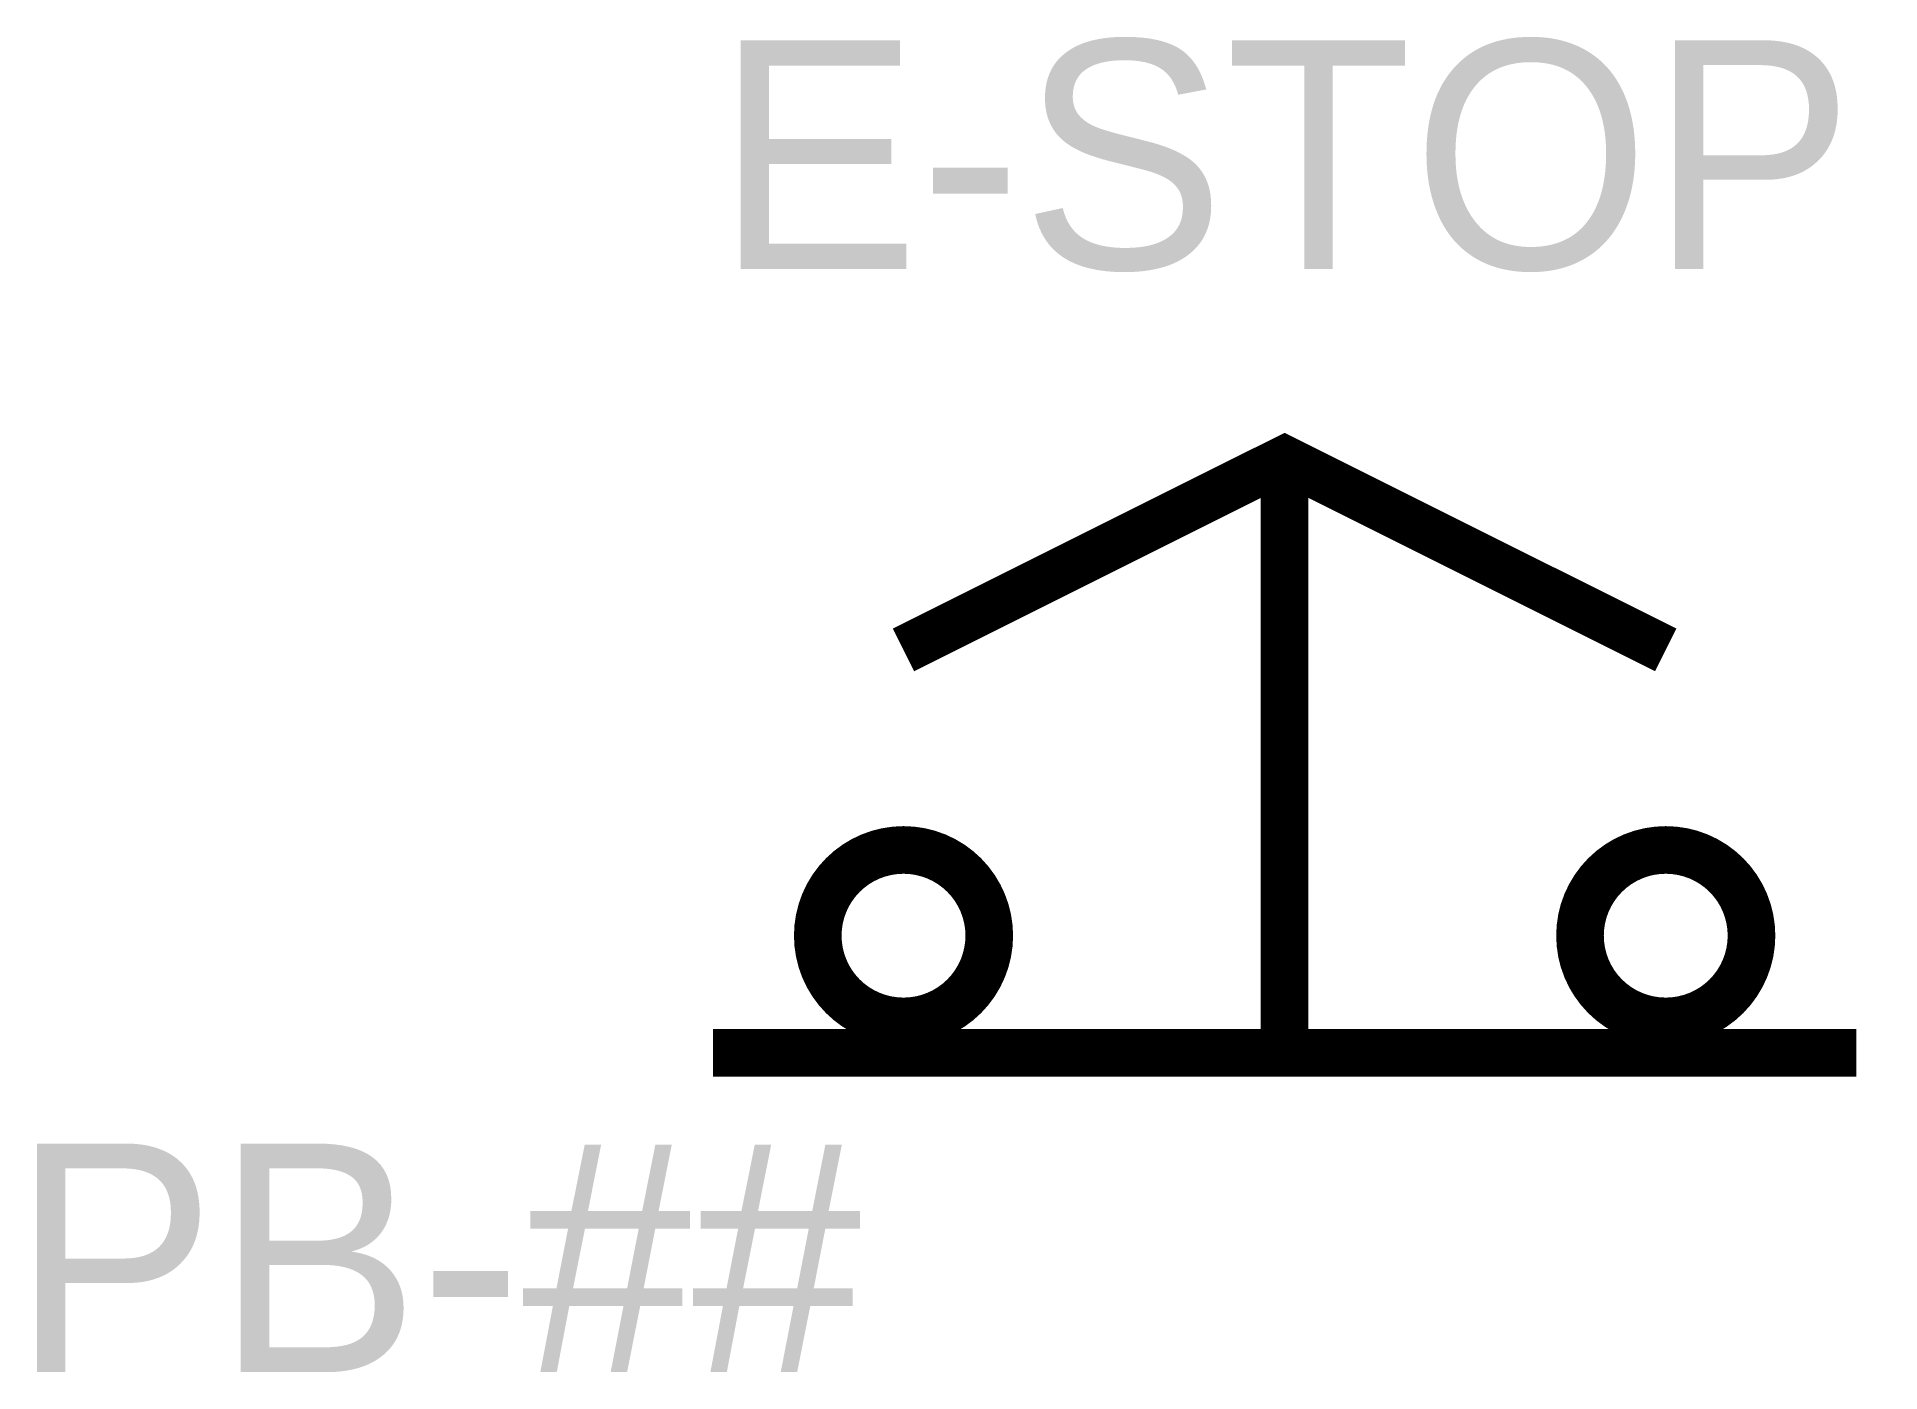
# Model space of a CAD drawing. Extents: x -0.655 to 0.313, y -0.229 to 0.472.
import ezdxf
from ezdxf.enums import TextEntityAlignment as Align

# ---------------------------------------------------------------- set-up
doc = ezdxf.new("R2010")
doc.units = 0
doc.header["$MEASUREMENT"] = 0
doc.layers.get('0').update_dxf_attribs({"color": 2, "linetype": 'CONTINUOUS'})
doc.layers.add('TEXT', color=7, linetype='CONTINUOUS')

msp = doc.modelspace()

# ---------------------------------------------------------------- linework, layer by layer
at = {"color": 5, "const_width": 0.025}
for points in [[(-0.2, 0.15), (0, 0.25), (0.2, 0.15)], [(0, 0.25), (0, -0.05)], [(0.3, -0.06147), (-0.3, -0.06147)]]:
    msp.add_lwpolyline(points, dxfattribs=at)
for points in [[(-0.245, 0, 1), (-0.155, 0, 1)], [(0.155, 0, 1), (0.245, 0, 1)]]:
    msp.add_lwpolyline(points, format="xyb", close=True, dxfattribs=at)

# ---------------------------------------------------------------- texts
at = {"layer": 'TEXT'}
for s, p in [('E-STOP', (0, 0.35)), ('PB-##', (-0.44497, -0.2291))]:
    msp.add_text(s, height=0.12, dxfattribs=at).set_placement(p, align=Align.CENTER)

doc.saveas('drawing.dxf')
